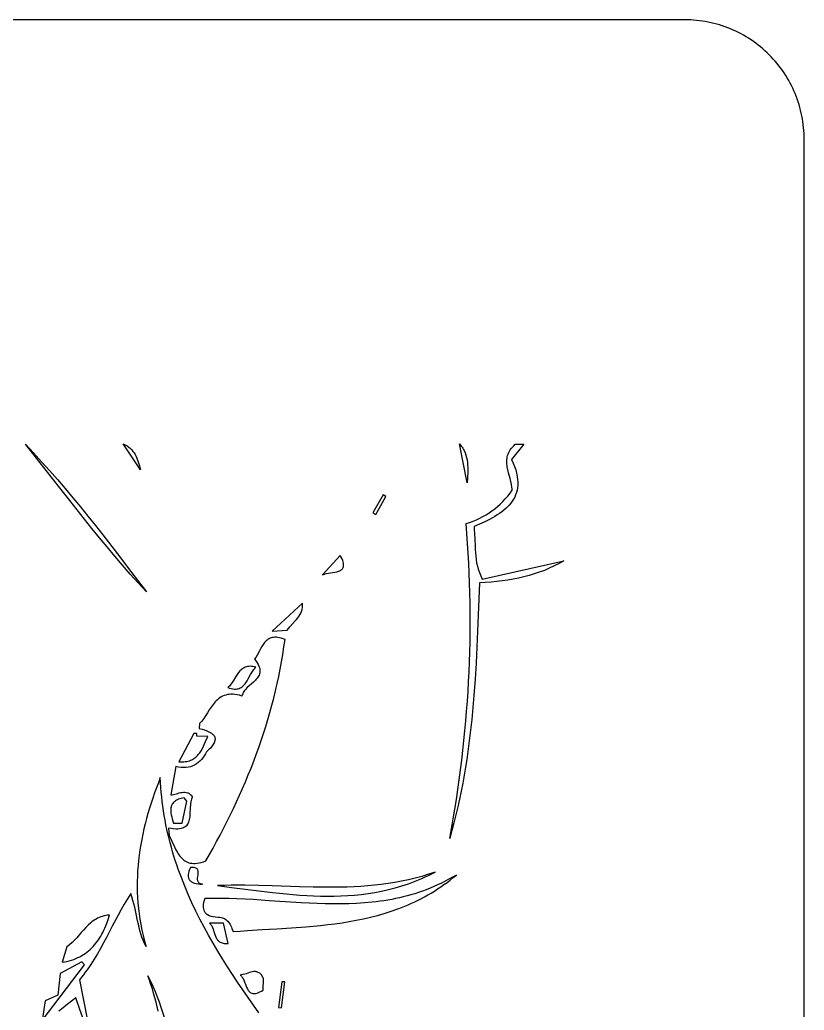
# Model space of a CAD drawing. Header units: metres. Extents: x 0 to 50, y 0 to 50.
# Drawn here: x 30.29 to 50, y 25.13 to 50 of the extents above; entities that cross this region are included whole.
import ezdxf

# ---------------------------------------------------------------- set-up
doc = ezdxf.new("R2010")
doc.units = ezdxf.units.M

msp = doc.modelspace()

# ---------------------------------------------------------------- linework, layer by layer
for points in [[(50, 3), (50, 47), (50, 47), (49.999076, 47.074492), (49.996313, 47.148761), (49.991723, 47.222779), (49.98532, 47.296513), (49.977116, 47.369934), (49.967123, 47.443009), (49.955354, 47.51571), (49.941823, 47.588004), (49.926542, 47.659861), (49.909523, 47.731251), (49.89078, 47.802143), (49.870324, 47.872505), (49.84817, 47.942308), (49.824329, 48.01152), (49.798814, 48.080111), (49.771639, 48.14805), (49.742815, 48.215307), (49.712355, 48.281849), (49.680273, 48.347648), (49.64658, 48.412671), (49.611291, 48.476889), (49.574416, 48.540271), (49.53597, 48.602785), (49.495965, 48.664402), (49.454413, 48.725089), (49.411328, 48.784818), (49.366721, 48.843556), (49.320606, 48.901274), (49.272996, 48.957939), (49.223903, 49.013523), (49.173341, 49.067994), (49.12132, 49.12132), (49.12132, 49.12132), (49.067994, 49.173341), (49.013523, 49.223903), (48.957939, 49.272996), (48.901274, 49.320606), (48.843556, 49.366721), (48.784818, 49.411328), (48.725089, 49.454413), (48.664402, 49.495965), (48.602785, 49.53597), (48.540271, 49.574416), (48.476889, 49.611291), (48.412671, 49.64658), (48.347648, 49.680273), (48.281849, 49.712355), (48.215307, 49.742815), (48.14805, 49.771639), (48.080111, 49.798814), (48.01152, 49.824329), (47.942308, 49.84817), (47.872505, 49.870324), (47.802143, 49.89078), (47.731251, 49.909523), (47.659861, 49.926542), (47.588004, 49.941823), (47.51571, 49.955354), (47.443009, 49.967123), (47.369934, 49.977116), (47.296513, 49.98532), (47.222779, 49.991723), (47.148761, 49.996313), (47.074492, 49.999076), (47, 50), (3, 50)], [(30.432639, 39.343098), (30.432639, 39.343098), (30.638149, 39.124465), (30.840724, 38.903364), (31.040554, 38.679957), (31.237829, 38.4544), (31.432738, 38.226855), (31.625469, 37.997479), (31.816213, 37.766432), (32.005159, 37.533873), (32.192496, 37.299962), (32.378413, 37.064857), (32.746746, 36.591704), (33.111673, 36.115687), (33.474709, 35.63808), (33.474709, 35.63808), (33.270571, 35.857865), (33.069835, 36.080512), (32.872174, 36.305744), (32.677258, 36.533283), (32.484758, 36.762854), (32.294346, 36.994179), (32.105691, 37.226983), (31.918466, 37.460989), (31.546988, 37.931498), (31.177279, 38.403494), (30.806707, 38.874765), (30.620274, 39.109437), (30.432639, 39.343098)], [(32.887904, 39.348733), (32.887904, 39.348733), (32.940679, 39.325737), (32.98853, 39.299302), (33.031791, 39.269661), (33.070795, 39.237048), (33.105877, 39.201695), (33.13737, 39.163836), (33.165609, 39.123704), (33.190926, 39.081534), (33.213656, 39.037558), (33.234133, 38.992009), (33.252691, 38.945122), (33.269664, 38.897129), (33.300189, 38.798759), (33.328379, 38.698768), (32.887904, 39.348733)], [(42.960121, 39.341489), (42.649196, 38.962771), (42.649196, 38.962771), (42.689584, 38.86998), (42.723526, 38.780896), (42.751216, 38.695406), (42.772846, 38.613397), (42.788611, 38.534756), (42.798705, 38.459372), (42.803321, 38.387132), (42.802653, 38.317923), (42.796895, 38.251632), (42.786239, 38.188147), (42.770881, 38.127356), (42.751013, 38.069146), (42.72683, 38.013405), (42.698525, 37.960019), (42.666291, 37.908877), (42.630323, 37.859866), (42.590813, 37.812874), (42.547957, 37.767787), (42.501947, 37.724493), (42.452977, 37.68288), (42.401241, 37.642836), (42.346933, 37.604247), (42.290246, 37.567002), (42.231374, 37.530987), (42.17051, 37.496091), (42.107849, 37.4622), (41.977908, 37.396985), (41.8431, 37.334442), (41.704976, 37.273671), (41.704976, 37.273671), (41.71232, 37.193592), (41.717574, 37.112791), (41.724252, 36.949367), (41.729882, 36.784095), (41.733827, 36.700983), (41.739338, 36.617669), (41.747023, 36.53424), (41.757493, 36.450783), (41.771357, 36.367385), (41.789223, 36.284132), (41.811701, 36.201111), (41.839399, 36.11841), (41.872929, 36.036115), (41.89207, 35.995146), (41.912897, 35.954312), (43.960618, 36.416524), (43.960618, 36.416524), (43.840855, 36.348353), (43.7195, 36.285559), (43.596537, 36.227941), (43.471946, 36.175298), (43.345708, 36.12743), (43.217806, 36.084136), (43.088221, 36.045215), (42.956934, 36.010467), (42.823927, 35.979692), (42.689182, 35.952688), (42.55268, 35.929255), (42.414402, 35.909192), (42.274331, 35.8923), (42.132448, 35.878376), (41.988734, 35.867221), (41.84317, 35.858634), (41.84317, 35.858634), (41.811684, 35.052816), (41.794919, 34.649492), (41.776315, 34.24606), (41.755003, 33.842642), (41.730114, 33.439365), (41.700782, 33.036354), (41.666136, 32.633733), (41.646549, 32.432607), (41.625308, 32.231626), (41.602305, 32.030806), (41.57743, 31.830161), (41.550576, 31.629707), (41.521634, 31.42946), (41.490495, 31.229435), (41.457051, 31.029649), (41.421192, 30.830116), (41.382812, 30.630853), (41.3418, 30.431875), (41.298049, 30.233197), (41.251449, 30.034835), (41.201893, 29.836806), (41.149272, 29.639123), (41.093477, 29.441804), (41.093477, 29.441804), (41.138503, 29.687352), (41.181518, 29.932994), (41.222516, 30.178731), (41.261491, 30.424565), (41.298436, 30.670495), (41.333344, 30.916522), (41.366209, 31.162648), (41.397024, 31.408874), (41.425783, 31.655199), (41.452479, 31.901625), (41.477105, 32.148153), (41.499656, 32.394784), (41.520125, 32.641518), (41.538504, 32.888356), (41.554789, 33.135299), (41.568971, 33.382348), (41.581044, 33.629503), (41.591003, 33.876766), (41.59884, 34.124138), (41.604548, 34.371618), (41.608122, 34.619208), (41.609555, 34.866909), (41.60884, 35.114722), (41.605971, 35.362647), (41.600941, 35.610685), (41.593744, 35.858837), (41.584373, 36.107104), (41.572821, 36.355487), (41.559082, 36.603986), (41.54315, 36.852602), (41.525018, 37.101337), (41.504679, 37.35019), (41.504679, 37.35019), (41.593504, 37.379479), (41.680233, 37.411712), (41.764851, 37.44692), (41.847341, 37.485136), (41.927687, 37.52639), (42.005872, 37.570714), (42.081882, 37.61814), (42.155698, 37.668698), (42.227306, 37.72242), (42.296689, 37.779338), (42.363831, 37.839482), (42.428716, 37.902885), (42.491327, 37.969577), (42.551648, 38.03959), (42.609664, 38.112956), (42.665357, 38.189705), (42.665357, 38.189705), (42.662955, 38.225567), (42.658921, 38.261554), (42.64673, 38.333853), (42.630334, 38.406507), (42.611283, 38.479423), (42.571424, 38.625657), (42.553715, 38.698787), (42.539556, 38.771798), (42.534291, 38.80823), (42.530495, 38.844596), (42.528362, 38.880886), (42.528085, 38.917087), (42.529858, 38.953188), (42.533875, 38.989175), (42.54033, 39.025039), (42.549416, 39.060767), (42.561328, 39.096346), (42.576259, 39.131766), (42.594404, 39.167014), (42.615955, 39.202079), (42.641108, 39.236948), (42.670054, 39.27161), (42.70299, 39.306053), (42.740108, 39.340265), (42.960121, 39.341489)], [(41.339415, 39.348314), (41.339415, 39.348314), (41.362987, 39.32231), (41.384774, 39.295831), (41.404842, 39.268896), (41.423257, 39.241523), (41.440086, 39.213729), (41.455393, 39.185534), (41.481712, 39.128009), (41.502742, 39.069093), (41.519013, 39.008931), (41.531053, 38.947669), (41.539394, 38.88545), (41.544562, 38.82242), (41.547089, 38.758723), (41.547502, 38.694505), (41.546332, 38.629911), (41.5364, 38.370665), (41.339415, 39.348314)], [(39.420544, 38.069125), (39.160185, 37.620764), (39.241599, 37.57621), (39.485546, 38.033431), (39.420544, 38.069125)], [(38.34622, 36.552244), (37.902316, 36.059651), (37.902316, 36.059651), (37.923219, 36.069771), (37.945657, 36.078546), (37.994337, 36.092736), (38.046766, 36.103567), (38.101356, 36.112388), (38.210655, 36.129393), (38.262185, 36.140275), (38.309516, 36.154539), (38.33111, 36.163361), (38.351058, 36.173535), (38.369161, 36.185229), (38.385221, 36.198611), (38.399039, 36.21385), (38.410416, 36.231114), (38.419153, 36.250573), (38.425052, 36.272394), (38.427914, 36.296747), (38.427541, 36.323799), (38.423732, 36.35372), (38.416291, 36.386677), (38.405018, 36.422839), (38.389714, 36.462376), (38.370181, 36.505454), (38.34622, 36.552244)], [(36.636928, 34.648229), (37.009137, 34.67354), (37.009137, 34.67354), (37.040876, 34.714828), (37.074099, 34.754524), (37.142853, 34.830639), (37.211105, 34.904872), (37.243701, 34.942216), (37.27456, 34.98021), (37.303147, 35.019227), (37.328925, 35.059641), (37.351357, 35.101825), (37.369905, 35.146153), (37.384034, 35.192997), (37.393206, 35.242732), (37.395766, 35.2688), (37.396885, 35.295731), (37.396497, 35.323571), (37.394534, 35.352367), (36.636928, 34.648229)], [(36.95722, 34.438061), (36.95722, 34.438061), (36.908832, 34.45662), (36.863116, 34.471292), (36.819963, 34.482245), (36.779264, 34.489649), (36.74091, 34.493673), (36.704792, 34.494486), (36.670801, 34.492258), (36.638828, 34.487156), (36.608764, 34.479351), (36.5805, 34.469012), (36.553927, 34.456308), (36.528936, 34.441407), (36.505418, 34.424479), (36.483264, 34.405693), (36.462365, 34.385219), (36.442612, 34.363224), (36.423896, 34.33988), (36.406108, 34.315354), (36.372881, 34.263434), (36.342057, 34.208818), (36.312766, 34.152859), (36.255294, 34.042323), (36.225368, 33.990453), (36.193486, 33.942652), (36.193486, 33.942652), (36.228786, 33.897151), (36.258098, 33.853859), (36.28173, 33.812662), (36.299988, 33.773446), (36.313178, 33.736099), (36.321608, 33.700506), (36.325583, 33.666555), (36.32541, 33.634132), (36.321397, 33.603124), (36.313849, 33.573418), (36.303072, 33.5449), (36.289375, 33.517456), (36.273062, 33.490974), (36.254442, 33.46534), (36.233819, 33.440441), (36.211502, 33.416163), (36.163007, 33.369019), (36.111411, 33.323), (36.059166, 33.277199), (36.008725, 33.230711), (35.96254, 33.182627), (35.941809, 33.157704), (35.923063, 33.132042), (35.906607, 33.105528), (35.892747, 33.078049), (35.881791, 33.049491), (35.874045, 33.01974), (35.874045, 33.01974), (35.812781, 33.037143), (35.754728, 33.050051), (35.699746, 33.058663), (35.647695, 33.063178), (35.598436, 33.063792), (35.551828, 33.060704), (35.50773, 33.054113), (35.466004, 33.044215), (35.426508, 33.03121), (35.389102, 33.015294), (35.353648, 32.996666), (35.320003, 32.975524), (35.288029, 32.952067), (35.257585, 32.926491), (35.228531, 32.898995), (35.200727, 32.869777), (35.174033, 32.839034), (35.148308, 32.806966), (35.099208, 32.739643), (35.052305, 32.669392), (35.006479, 32.597796), (34.960608, 32.526439), (34.913573, 32.456905), (34.864251, 32.390779), (34.838383, 32.359489), (34.811523, 32.329644), (34.803267, 32.203718), (34.803267, 32.203718), (34.872061, 32.186434), (34.935868, 32.167488), (34.99412, 32.146687), (35.046249, 32.12384), (35.091688, 32.098756), (35.111721, 32.085314), (35.129868, 32.071241), (35.146058, 32.056512), (35.16022, 32.041104), (35.172284, 32.024993), (35.182177, 32.008154), (35.18983, 31.990564), (35.195171, 31.972198), (35.198129, 31.953033), (35.198633, 31.933044), (35.196612, 31.912208), (35.191995, 31.890501), (35.184712, 31.867898), (35.17469, 31.844376), (35.161859, 31.819911), (35.146148, 31.794478), (35.127487, 31.768054), (35.105803, 31.740614), (35.081026, 31.712136), (35.053085, 31.682594), (34.987426, 31.620224), (34.987426, 31.620224), (34.957074, 31.566475), (34.924836, 31.515685), (34.8906, 31.468097), (34.854251, 31.423955), (34.815676, 31.383503), (34.774761, 31.346984), (34.731393, 31.314643), (34.685459, 31.286724), (34.636843, 31.26347), (34.585434, 31.245126), (34.531117, 31.231935), (34.473779, 31.224142), (34.413306, 31.22199), (34.349585, 31.225723), (34.282501, 31.235585), (34.211942, 31.251821), (34.086804, 30.536345), (34.086804, 30.536345), (34.122386, 30.540096), (34.158037, 30.546664), (34.229301, 30.565065), (34.300098, 30.58518), (34.335168, 30.593889), (34.369936, 30.600638), (34.404339, 30.60463), (34.438317, 30.60507), (34.471807, 30.601161), (34.504747, 30.592108), (34.520992, 30.585403), (34.537076, 30.577113), (34.552992, 30.567139), (34.568732, 30.555381), (34.584288, 30.54174), (34.599652, 30.526116), (34.614817, 30.508409), (34.629775, 30.488521), (34.629775, 30.488521), (34.615949, 30.458525), (34.604644, 30.426809), (34.595575, 30.393581), (34.588459, 30.359048), (34.583009, 30.323418), (34.578943, 30.286899), (34.57382, 30.212022), (34.56765, 30.060731), (34.56205, 29.987638), (34.557626, 29.952457), (34.551739, 29.918463), (34.544105, 29.885864), (34.534439, 29.854866), (34.522458, 29.825679), (34.507876, 29.798508), (34.490409, 29.773563), (34.469773, 29.751051), (34.445682, 29.731179), (34.417853, 29.714156), (34.386, 29.700187), (34.34984, 29.689483), (34.309087, 29.682249), (34.263458, 29.678693), (34.212668, 29.679024), (34.156432, 29.683449), (34.094465, 29.692175), (34.026484, 29.705411), (34.047256, 29.521522), (34.047256, 29.521522), (34.081959, 29.451097), (34.115106, 29.378462), (34.180655, 29.231909), (34.215017, 29.160661), (34.251744, 29.092548), (34.271302, 29.060084), (34.291819, 29.028905), (34.313417, 28.999177), (34.336219, 28.971068), (34.360349, 28.944744), (34.385928, 28.920372), (34.413078, 28.89812), (34.441923, 28.878155), (34.472586, 28.860643), (34.505188, 28.845751), (34.539852, 28.833646), (34.5767, 28.824496), (34.615856, 28.818468), (34.657442, 28.815727), (34.701581, 28.816442), (34.748394, 28.82078), (34.798005, 28.828906), (34.850536, 28.840989), (34.906109, 28.857196), (34.964848, 28.877692), (34.964848, 28.877692), (35.057456, 29.039457), (35.14847, 29.201929), (35.237854, 29.365113), (35.325571, 29.529016), (35.411585, 29.693646), (35.49586, 29.859009), (35.578359, 30.025112), (35.659046, 30.191962), (35.737884, 30.359566), (35.814837, 30.527929), (35.889869, 30.69706), (35.962943, 30.866965), (36.034023, 31.037651), (36.103072, 31.209124), (36.170055, 31.381391), (36.234933, 31.55446), (36.297672, 31.728336), (36.358235, 31.903028), (36.416585, 32.078541), (36.472686, 32.254882), (36.526501, 32.432058), (36.577995, 32.610076), (36.62713, 32.788943), (36.673871, 32.968666), (36.71818, 33.149251), (36.760023, 33.330705), (36.799361, 33.513035), (36.836159, 33.696248), (36.87038, 33.88035), (36.901988, 34.065348), (36.930947, 34.25125), (36.95722, 34.438061)], [(35.519374, 33.23044), (35.519374, 33.23044), (35.563433, 33.216412), (35.60478, 33.206109), (35.643545, 33.19935), (35.679856, 33.195958), (35.713844, 33.195756), (35.745639, 33.198564), (35.775371, 33.204206), (35.803168, 33.212501), (35.829162, 33.223274), (35.853481, 33.236345), (35.876256, 33.251536), (35.897615, 33.268669), (35.91769, 33.287567), (35.936609, 33.30805), (35.954503, 33.329942), (35.971501, 33.353063), (36.003328, 33.402282), (36.033128, 33.454283), (36.090802, 33.560931), (36.120751, 33.612728), (36.152826, 33.661608), (36.169985, 33.684508), (36.188064, 33.706144), (36.207194, 33.726339), (36.227503, 33.744914), (36.227503, 33.744914), (36.186625, 33.754575), (36.148023, 33.76111), (36.111591, 33.764667), (36.077224, 33.76539), (36.044813, 33.763427), (36.014252, 33.758924), (35.985434, 33.752029), (35.958254, 33.742886), (35.932603, 33.731644), (35.908375, 33.718447), (35.885463, 33.703444), (35.863762, 33.68678), (35.843163, 33.668602), (35.82356, 33.649057), (35.786916, 33.60645), (35.752976, 33.560131), (35.720886, 33.511273), (35.65884, 33.410627), (35.627176, 33.361183), (35.593947, 33.31389), (35.558297, 33.269918), (35.539298, 33.249544), (35.519374, 33.23044)], [(34.667353, 32.076894), (34.292116, 31.36909), (34.292116, 31.36909), (34.334979, 31.366603), (34.375856, 31.366286), (34.414813, 31.368066), (34.451917, 31.371869), (34.487238, 31.37762), (34.520842, 31.385247), (34.552796, 31.394674), (34.583169, 31.40583), (34.612028, 31.418638), (34.63944, 31.433027), (34.665474, 31.448921), (34.690196, 31.466247), (34.713675, 31.484931), (34.735977, 31.5049), (34.757171, 31.52608), (34.777323, 31.548396), (34.814776, 31.596143), (34.848876, 31.647551), (34.880163, 31.702029), (34.909179, 31.758987), (34.936463, 31.817834), (34.962557, 31.877979), (35.013336, 31.999801), (34.744115, 32.012611), (34.744115, 32.076894), (34.667353, 32.076894)], [(33.824169, 30.970006), (33.824169, 30.970006), (33.774101, 30.842301), (33.725804, 30.714343), (33.67935, 30.586126), (33.634815, 30.457645), (33.592272, 30.328894), (33.551795, 30.199865), (33.513458, 30.070554), (33.477334, 29.940954), (33.443499, 29.811059), (33.412025, 29.680862), (33.382986, 29.550359), (33.356458, 29.419542), (33.332512, 29.288405), (33.311224, 29.156943), (33.292668, 29.02515), (33.276916, 28.893018), (33.264044, 28.760543), (33.254125, 28.627718), (33.247233, 28.494536), (33.243442, 28.360993), (33.242825, 28.227081), (33.245458, 28.092795), (33.251413, 27.958129), (33.260765, 27.823075), (33.273587, 27.68763), (33.289954, 27.551785), (33.309939, 27.415535), (33.333617, 27.278875), (33.361061, 27.141797), (33.392345, 27.004297), (33.427543, 26.866366), (33.46673, 26.728001), (33.46673, 26.728001), (33.427751, 26.806471), (33.393451, 26.885826), (33.363252, 26.966013), (33.336576, 27.04698), (33.312848, 27.128676), (33.291491, 27.211046), (33.271927, 27.29404), (33.253579, 27.377604), (33.218225, 27.546235), (33.180815, 27.71652), (33.159896, 27.802151), (33.136733, 27.888039), (33.110747, 27.974131), (33.081363, 28.060374), (33.081363, 28.060374), (32.997347, 27.927536), (32.91688, 27.79243), (32.839293, 27.655472), (32.763921, 27.517081), (32.617151, 27.237668), (32.471231, 26.957532), (32.396923, 26.818237), (32.320827, 26.680013), (32.242274, 26.54328), (32.160599, 26.408454), (32.075135, 26.275952), (31.985213, 26.146193), (31.938373, 26.082473), (31.890168, 26.019595), (31.840515, 25.957611), (31.789331, 25.896573), (32.093523, 24.358277)], [(36.296377, 25.063836), (36.160939, 25.254796), (36.026965, 25.446327), (35.894689, 25.638533), (35.764345, 25.83152), (35.636167, 26.025393), (35.51039, 26.220256), (35.387247, 26.416213), (35.266971, 26.613371), (35.149798, 26.811834), (35.035962, 27.011706), (34.925695, 27.213093), (34.819233, 27.416099), (34.716809, 27.62083), (34.618657, 27.82739), (34.525011, 28.035883), (34.436106, 28.246416), (34.352175, 28.459092), (34.273453, 28.674017), (34.236118, 28.782355), (34.200172, 28.891295), (34.165646, 29.00085), (34.132568, 29.111032), (34.100968, 29.221855), (34.070875, 29.333331), (34.042318, 29.445475), (34.015326, 29.558299), (33.989929, 29.671816), (33.966155, 29.78604), (33.944035, 29.900983), (33.923597, 30.016658), (33.904871, 30.133079), (33.887885, 30.250259), (33.87267, 30.368211), (33.859254, 30.486948), (33.847667, 30.606482), (33.837937, 30.726828), (33.830095, 30.847999), (33.824169, 30.970006)], [(34.158562, 29.829392), (34.373359, 29.826976), (34.491408, 30.379257), (34.419511, 30.463371), (34.419511, 30.463371), (34.381234, 30.456036), (34.345739, 30.447546), (34.312942, 30.437938), (34.28276, 30.427246), (34.255109, 30.415505), (34.229905, 30.40275), (34.207063, 30.389015), (34.186501, 30.374336), (34.168134, 30.358748), (34.151878, 30.342284), (34.137649, 30.324981), (34.125364, 30.306873), (34.114938, 30.287995), (34.106288, 30.268382), (34.099329, 30.248068), (34.093978, 30.227089), (34.090152, 30.20548), (34.087765, 30.183275), (34.086976, 30.137217), (34.090939, 30.089195), (34.098985, 30.039488), (34.110441, 29.988376), (34.124637, 29.936136), (34.158562, 29.829392)], [(34.885827, 28.291553), (34.885827, 28.291553), (34.859218, 28.295027), (34.836493, 28.300716), (34.817375, 28.308463), (34.801586, 28.318109), (34.788848, 28.329496), (34.778884, 28.342465), (34.771415, 28.356858), (34.766163, 28.372516), (34.762852, 28.38928), (34.761203, 28.406993), (34.76178, 28.44463), (34.765673, 28.484158), (34.770658, 28.524309), (34.774514, 28.563816), (34.775018, 28.601411), (34.773319, 28.619095), (34.769948, 28.635826), (34.764628, 28.651444), (34.757081, 28.665793), (34.747029, 28.678712), (34.734195, 28.690044), (34.718301, 28.69963), (34.699068, 28.707312), (34.67622, 28.71293), (34.649477, 28.716328), (34.618564, 28.717346), (34.583201, 28.715825), (34.583201, 28.715825), (34.559982, 28.665272), (34.542473, 28.617976), (34.530655, 28.573926), (34.524507, 28.533112), (34.52401, 28.495521), (34.525875, 28.477931), (34.529144, 28.461142), (34.533817, 28.445154), (34.539889, 28.429965), (34.54736, 28.415573), (34.556226, 28.401977), (34.566484, 28.389176), (34.578134, 28.377168), (34.605593, 28.355526), (34.638585, 28.33704), (34.677088, 28.321699), (34.721084, 28.309491), (34.770552, 28.300405), (34.825474, 28.294429), (34.885827, 28.291553)], [(41.262042, 28.525266), (41.262042, 28.525266), (41.168133, 28.470097), (41.073991, 28.417619), (40.97962, 28.367772), (40.885025, 28.320497), (40.790208, 28.275734), (40.695174, 28.233423), (40.599926, 28.193505), (40.504468, 28.155921), (40.408804, 28.12061), (40.312937, 28.087512), (40.216872, 28.056569), (40.120612, 28.02772), (40.024162, 28.000907), (39.927524, 27.976068), (39.830702, 27.953145), (39.733701, 27.932078), (39.636524, 27.912807), (39.539175, 27.895273), (39.441657, 27.879416), (39.343975, 27.865176), (39.246133, 27.852493), (39.148133, 27.841309), (38.951678, 27.823196), (38.754641, 27.810358), (38.557051, 27.80232), (38.358939, 27.798603), (38.160336, 27.798731), (37.961271, 27.802226), (37.761775, 27.80861), (37.561878, 27.817408), (37.361611, 27.828141), (36.960085, 27.853504), (36.55744, 27.880883), (36.153917, 27.906459), (35.951903, 27.917378), (35.749759, 27.926415), (35.547518, 27.933092), (35.345209, 27.936932), (35.142861, 27.937459), (34.940507, 27.934194), (34.940507, 27.934194), (34.924001, 27.885434), (34.911417, 27.838691), (34.90298, 27.794092), (34.898915, 27.751763), (34.899448, 27.71183), (34.904803, 27.67442), (34.915207, 27.639657), (34.922372, 27.623309), (34.930883, 27.60767), (34.94077, 27.592756), (34.952059, 27.578583), (34.964779, 27.565167), (34.978958, 27.552523), (34.994624, 27.540668), (35.011806, 27.529617), (35.050828, 27.50999), (35.096251, 27.493768), (35.148297, 27.481079), (35.207194, 27.472047), (35.273167, 27.466799), (35.273167, 27.466799), (35.312866, 27.465054), (35.349677, 27.459838), (35.38376, 27.451297), (35.415272, 27.439573), (35.444373, 27.424809), (35.471222, 27.40715), (35.495978, 27.386737), (35.518801, 27.363715), (35.539848, 27.338227), (35.559279, 27.310416), (35.577253, 27.280426), (35.593929, 27.248399), (35.609466, 27.21448), (35.624022, 27.178811), (35.650832, 27.102797), (35.650832, 27.102797), (35.833417, 27.117592), (36.016354, 27.130984), (36.382958, 27.154884), (36.749988, 27.177151), (37.11679, 27.200438), (37.482708, 27.227399), (37.66513, 27.243086), (37.847086, 27.260686), (38.028493, 27.280531), (38.20927, 27.302953), (38.389334, 27.328283), (38.568604, 27.356854), (38.746997, 27.388996), (38.924432, 27.425041), (39.100828, 27.465321), (39.276101, 27.510169), (39.45017, 27.559914), (39.622953, 27.61489), (39.794368, 27.675427), (39.879538, 27.707885), (39.964334, 27.741858), (40.048748, 27.777387), (40.132768, 27.814514), (40.216385, 27.853279), (40.299589, 27.893726), (40.382369, 27.935895), (40.464714, 27.979827), (40.546615, 28.025564), (40.628062, 28.073148), (40.709044, 28.12262), (40.789551, 28.174021), (40.869572, 28.227393), (40.949098, 28.282777), (41.028118, 28.340215), (41.106622, 28.399748), (41.1846, 28.461418), (41.262042, 28.525266)], [(40.73259, 28.599495), (40.73259, 28.599495), (40.56385, 28.542795), (40.394847, 28.491676), (40.225593, 28.445878), (40.056101, 28.40514), (39.886383, 28.369199), (39.716451, 28.337796), (39.546317, 28.310669), (39.375994, 28.287556), (39.205495, 28.268197), (39.03483, 28.252331), (38.864013, 28.239697), (38.693057, 28.230033), (38.521972, 28.223078), (38.350772, 28.218572), (38.179469, 28.216252), (38.008075, 28.215859), (37.665065, 28.219806), (37.321838, 28.228324), (36.635134, 28.250717), (36.291852, 28.260414), (35.948748, 28.266327), (35.777294, 28.267212), (35.605922, 28.266367), (35.434643, 28.263531), (35.263471, 28.258444), (35.263471, 28.258444), (35.608333, 28.215204), (35.953258, 28.170657), (36.298144, 28.126928), (36.642891, 28.086141), (36.815181, 28.067515), (36.987399, 28.050421), (37.159533, 28.035125), (37.331569, 28.021892), (37.503495, 28.010989), (37.675299, 28.002679), (37.846968, 27.99723), (38.01849, 27.994906), (38.189852, 27.995973), (38.361042, 28.000697), (38.532047, 28.009343), (38.702854, 28.022177), (38.873452, 28.039465), (39.043827, 28.061471), (39.213967, 28.088462), (39.383859, 28.120702), (39.553492, 28.158458), (39.722852, 28.201996), (39.807426, 28.226015), (39.891927, 28.25158), (39.976354, 28.278722), (40.060705, 28.307476), (40.144978, 28.337874), (40.229172, 28.36995), (40.313286, 28.403737), (40.397317, 28.439268), (40.481265, 28.476576), (40.565127, 28.515694), (40.648903, 28.556656), (40.73259, 28.599495)], [(32.548408, 27.518855), (32.548408, 27.518855), (32.500162, 27.514884), (32.453816, 27.50821), (32.409276, 27.498968), (32.366446, 27.487294), (32.325233, 27.473322), (32.285541, 27.457188), (32.247277, 27.439027), (32.210345, 27.418974), (32.174652, 27.397165), (32.140103, 27.373735), (32.106604, 27.348819), (32.074059, 27.322553), (32.011457, 27.26651), (31.95154, 27.206688), (31.893555, 27.14417), (31.836744, 27.080037), (31.723622, 26.951257), (31.6658, 26.888774), (31.606129, 26.829005), (31.543854, 26.773033), (31.511504, 26.746809), (31.478219, 26.72194), (31.354009, 26.334079), (31.354009, 26.334079), (31.41646, 26.344521), (31.476937, 26.357055), (31.535476, 26.371643), (31.592112, 26.388247), (31.64688, 26.40683), (31.699815, 26.427355), (31.750953, 26.449783), (31.800329, 26.474076), (31.847977, 26.500198), (31.893935, 26.52811), (31.938236, 26.557775), (31.980916, 26.589155), (32.02201, 26.622212), (32.061554, 26.656909), (32.099582, 26.693207), (32.136131, 26.73107), (32.171235, 26.77046), (32.204929, 26.811338), (32.237249, 26.853667), (32.26823, 26.89741), (32.297908, 26.942529), (32.326317, 26.988986), (32.353493, 27.036743), (32.379472, 27.085762), (32.404287, 27.136007), (32.427976, 27.187439), (32.472112, 27.293715), (32.512162, 27.404287), (32.548408, 27.518855)], [(35.060616, 27.315168), (35.060616, 27.315168), (35.076167, 27.300378), (35.090192, 27.284252), (35.102838, 27.266918), (35.114251, 27.248502), (35.133969, 27.208934), (35.150525, 27.166562), (35.178859, 27.077467), (35.192992, 27.032774), (35.208674, 26.989337), (35.227081, 26.948172), (35.237674, 26.928759), (35.249391, 26.910293), (35.262378, 26.892904), (35.276782, 26.876716), (35.29275, 26.861858), (35.310431, 26.848456), (35.32997, 26.836636), (35.351516, 26.826527), (35.375215, 26.818254), (35.401214, 26.811944), (35.429661, 26.807725), (35.460703, 26.805724), (35.494488, 26.806066), (35.531162, 26.80888), (35.414283, 27.319924), (35.194839, 27.319924), (35.130449, 27.319924), (35.060616, 27.315168)], [(30.852075, 24.867865), (31.921372, 26.268652), (31.849407, 26.342744), (31.310637, 26.053975), (31.24909, 25.508736), (30.932788, 25.365567), (30.852075, 24.867865)], [(33.770862, 25.10488), (33.71563, 25.331357), (33.686467, 25.443793), (33.655785, 25.555455), (33.623216, 25.666162), (33.588396, 25.775736), (33.550957, 25.883995), (33.510533, 25.990761), (33.510533, 25.990761), (33.574793, 25.862969), (33.634623, 25.733435), (33.690579, 25.60239), (33.743212, 25.470064), (33.793076, 25.336687), (33.840724, 25.20249), (33.931584, 24.932554)], [(35.826389, 26.014235), (35.826389, 26.014235), (35.843897, 26.00142), (35.859871, 25.986301), (35.874471, 25.969114), (35.887853, 25.950096), (35.900175, 25.929484), (35.911597, 25.907515), (35.932367, 25.86045), (35.970042, 25.760452), (35.989472, 25.711306), (36.010983, 25.665256), (36.022913, 25.643983), (36.035837, 25.624195), (36.049913, 25.606127), (36.065299, 25.590017), (36.082152, 25.576101), (36.100631, 25.564617), (36.120894, 25.555801), (36.143098, 25.54989), (36.167401, 25.54712), (36.193962, 25.547729), (36.222938, 25.551953), (36.254487, 25.56003), (36.288767, 25.572195), (36.325937, 25.588686), (36.366153, 25.609739), (36.409574, 25.635591), (36.417424, 25.930576), (36.417424, 25.930576), (36.401938, 25.959076), (36.386123, 25.984457), (36.369993, 26.006864), (36.353561, 26.026442), (36.336842, 26.043336), (36.319848, 26.057691), (36.302594, 26.069651), (36.285093, 26.079361), (36.267359, 26.086967), (36.249405, 26.092613), (36.231244, 26.096444), (36.212892, 26.098606), (36.175663, 26.098497), (36.137829, 26.093448), (36.099496, 26.084615), (36.060775, 26.073159), (35.982603, 26.047013), (35.94337, 26.03464), (35.904184, 26.024281), (35.865154, 26.017092), (35.826389, 26.014235)], [(36.880717, 25.839795), (36.792805, 25.200183), (36.870047, 25.190248), (36.952786, 25.838934), (36.880717, 25.839795)], [(31.899205, 24.872259), (31.802001, 25.145663), (31.701233, 25.438055), (31.701233, 25.438055), (31.486662, 25.271377), (31.379827, 25.187618), (31.275161, 25.102412)]]:
    msp.add_lwpolyline(points)

doc.saveas('drawing.dxf')
